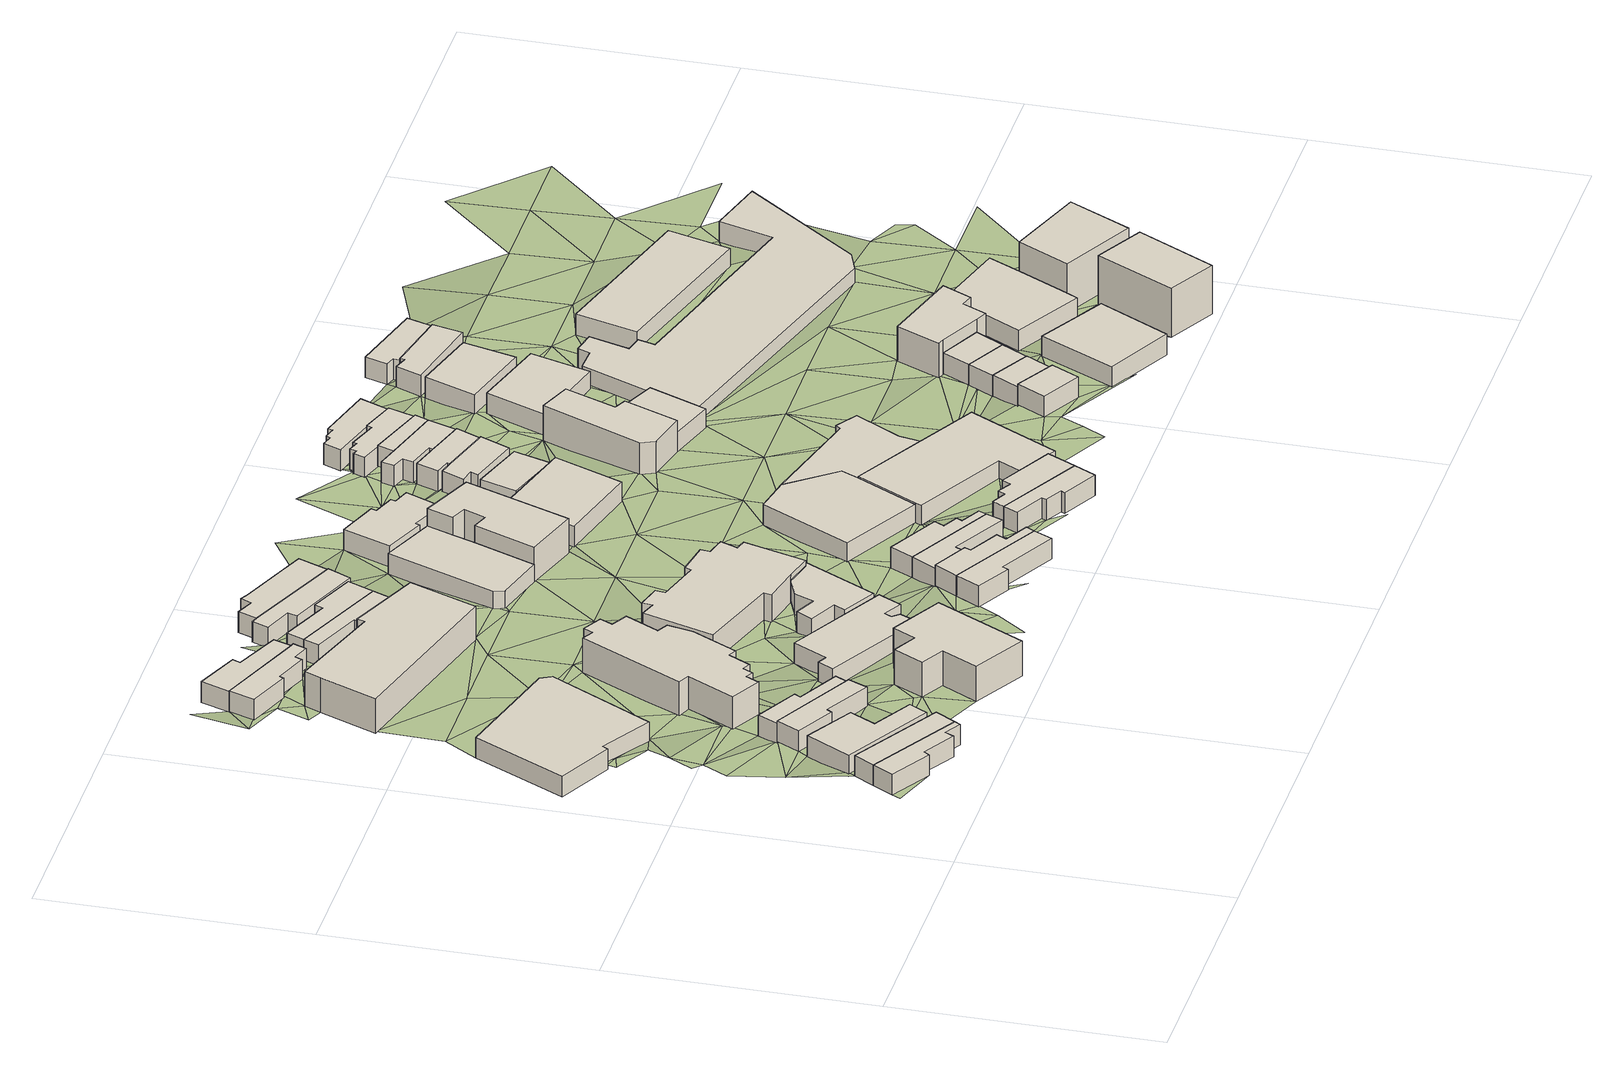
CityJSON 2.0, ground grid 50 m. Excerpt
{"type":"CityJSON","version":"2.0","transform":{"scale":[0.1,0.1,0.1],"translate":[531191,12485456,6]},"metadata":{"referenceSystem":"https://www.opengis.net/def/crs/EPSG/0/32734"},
"CityObjects":{
"building1":{"type":"Building","attributes":{"address":"Coleridge Road Salt River Cape Town","building":"house","building:levels":1,"building_height":4.1,"plus_code":"4FRW3FC7+348","ground_height":10.12,"roof_height":14.22},"geometry":[{"type":"Solid","lod":"1","boundaries":[[[[0,1,2,3]],[[1,4,5,2]],[[4,6,7,5]],[[6,8,9,7]],[[8,10,11,9]],[[10,12,13,11]],[[12,14,15,13]],[[14,0,3,15]],[[3,2,5,7,9,11,13,15]],[[14,12,10,8,6,4,1,0]]]]}]},
"building2":{"type":"Building","attributes":{"address":"Coleridge Road Salt River Cape Town","building":"house","building:levels":1,"building_height":4.1,"plus_code":"4FRW3FC7+35C","ground_height":10.12,"roof_height":14.22},"geometry":[{"type":"Solid","lod":"1","boundaries":[[[[0,14,15,3]],[[14,16,17,15]],[[16,18,19,17]],[[18,0,3,19]],[[3,15,17,19]],[[18,16,14,0]]]]}]},
"building3":{"type":"Building","attributes":{"address":"7 Coleridge Road Salt River Cape Town","building":"house","building:levels":1,"building_height":4.1,"plus_code":"4FRW3FC7+35R","ground_height":9.24,"roof_height":13.34},"geometry":[{"type":"Solid","lod":"1","boundaries":[[[[20,21,22,23]],[[21,24,25,22]],[[24,26,27,25]],[[26,28,29,27]],[[28,30,31,29]],[[30,20,23,31]],[[23,22,25,27,29,31]],[[30,28,26,24,21,20]]]]}]},
"building4":{"type":"Building","attributes":{"address":"450 Albert Road Salt River Cape Town","building":"retail","building:levels":1,"building_height":4.1,"plus_code":"4FRW3FC7+74P","ground_height":7.83,"roof_height":11.93},"geometry":[{"type":"Solid","lod":"1","boundaries":[[[[32,33,34,35]],[[33,36,37,34]],[[36,38,39,37]],[[38,40,41,39]],[[40,42,43,41]],[[42,44,45,43]],[[44,32,35,45]],[[35,34,37,39,41,43,45]],[[44,42,40,38,36,33,32]]]]}]},
"building5":{"type":"Building","attributes":{"address":"5 Coleridge Road Salt River Cape Town","building":"house","building:levels":1,"building_height":4.1,"plus_code":"4FRW3FC7+45P","ground_height":9.24,"roof_height":13.34},"geometry":[{"type":"Solid","lod":"1","boundaries":[[[[46,47,48,49]],[[47,50,51,48]],[[50,52,53,51]],[[52,54,55,53]],[[54,56,57,55]],[[56,46,49,57]],[[49,48,51,53,55,57]],[[56,54,52,50,47,46]]]]}]},
"building6":{"type":"Building","attributes":{"address":"3 Coleridge Road Salt River Cape Town","building":"house","building:levels":1,"building_height":4.1,"plus_code":"4FRW3FC7+46J","ground_height":8.79,"roof_height":12.89},"geometry":[{"type":"Solid","lod":"1","boundaries":[[[[58,59,60,61]],[[59,62,63,60]],[[62,64,65,63]],[[64,66,67,65]],[[66,68,69,67]],[[68,58,61,69]],[[61,60,63,65,67,69]],[[68,66,64,62,59,58]]]]}]},
"building7":{"type":"Building","attributes":{"building":"yes","building:levels":2,"amenity":"community_centre","building_height":6.9,"plus_code":"4FRW3FC7+66P","ground_height":8.01,"roof_height":14.91},"geometry":[{"type":"Solid","lod":"1","boundaries":[[[[70,71,72,73]],[[71,74,75,72]],[[74,76,77,75]],[[76,78,79,77]],[[78,80,81,79]],[[80,82,83,81]],[[82,84,85,83]],[[84,86,87,85]],[[86,88,89,87]],[[88,90,91,89]],[[90,92,93,91]],[[92,94,95,93]],[[94,96,97,95]],[[96,98,99,97]],[[98,100,101,99]],[[100,102,103,101]],[[102,104,105,103]],[[104,106,107,105]],[[106,70,73,107]],[[73,72,75,77,79,81,83,85,87,89,91,93,95,97,99,101,103,105,107]],[[106,104,102,100,98,96,94,92,90,88,86,84,82,80,78,76,74,71,70]]]]}]},
"building8":{"type":"Building","attributes":{"address":"8 Cecil Road Salt River Cape Town","building":"kindergarten","building:levels":2,"building_height":6.9,"plus_code":"4FRW3FC7+374","ground_height":9.98,"roof_height":16.88},"geometry":[{"type":"Solid","lod":"1","boundaries":[[[[108,109,110,111]],[[109,112,113,110]],[[112,114,115,113]],[[114,116,117,115]],[[116,118,119,117]],[[118,120,121,119]],[[120,122,123,121]],[[122,108,111,123]],[[111,110,113,115,117,119,121,123]],[[122,120,118,116,114,112,109,108]]]]}]},
"building9":{"type":"Building","attributes":{"address":"45 Westminster Road Salt River Cape Town","building":"house","building:levels":1,"building_height":4.1,"plus_code":"4FRW3FC7+F4Q","ground_height":6.74,"roof_height":10.84},"geometry":[{"type":"Solid","lod":"1","boundaries":[[[[124,125,126,127]],[[125,128,129,126]],[[128,130,131,129]],[[130,132,133,131]],[[132,134,135,133]],[[134,136,137,135]],[[136,138,139,137]],[[138,140,141,139]],[[140,124,127,141]],[[127,126,129,131,133,135,137,139,141]],[[140,138,136,134,132,130,128,125,124]]]]}]},
"building10":{"type":"Building","attributes":{"address":"43 Westminster Road Salt River Cape Town","building":"house","building:levels":1,"building_height":4.1,"plus_code":"4FRW3FC7+F5P","ground_height":6.65,"roof_height":10.75},"geometry":[{"type":"Solid","lod":"1","boundaries":[[[[142,143,144,145]],[[143,146,147,144]],[[146,148,149,147]],[[148,150,151,149]],[[150,152,153,151]],[[152,142,145,153]],[[145,144,147,149,151,153]],[[152,150,148,146,143,142]]]]}]},
"building11":{"type":"Building","attributes":{"address":"Albert Buildings 503 Portland Road Salt River Cape Town","building":"retail","building:levels":2,"building_height":6.9,"plus_code":"4FRW3FC7+C62","ground_height":7.15,"roof_height":14.05},"geometry":[{"type":"Solid","lod":"1","boundaries":[[[[154,155,156,157]],[[155,158,159,156]],[[158,160,161,159]],[[160,162,163,161]],[[162,164,165,163]],[[164,166,167,165]],[[166,154,157,167]],[[157,156,159,161,163,165,167]],[[166,164,162,160,158,155,154]]]]}]},
"building12":{"type":"Building","attributes":{"building":"house","building:levels":1,"building_height":4.1,"plus_code":"4FRW3FC7+48J","ground_height":8.91,"roof_height":13.01},"geometry":[{"type":"Solid","lod":"1","boundaries":[[[[168,169,170,171]],[[169,172,173,170]],[[172,174,175,173]],[[174,176,177,175]],[[176,178,179,177]],[[178,180,181,179]],[[180,182,183,181]],[[182,184,185,183]],[[184,186,187,185]],[[186,188,189,187]],[[188,190,191,189]],[[190,168,171,191]],[[171,170,173,175,177,179,181,183,185,187,189,191]],[[190,188,186,184,182,180,178,176,174,172,169,168]]]]}]},
"building13":{"type":"Building","attributes":{"address":"48 Portland Road Salt River Cape Town","building":"house","building:levels":1,"building_height":4.1,"plus_code":"4FRW3FC7+C6X","ground_height":7.24,"roof_height":11.34},"geometry":[{"type":"Solid","lod":"1","boundaries":[[[[192,193,194,195]],[[193,196,197,194]],[[196,198,199,197]],[[198,200,201,199]],[[200,202,203,201]],[[202,192,195,203]],[[195,194,197,199,201,203]],[[202,200,198,196,193,192]]]]}]},
"building14":{"type":"Building","attributes":{"building":"yes","building:levels":1,"building_height":4.1,"plus_code":"4FRW3FC7+592","ground_height":8.77,"roof_height":12.87},"geometry":[{"type":"Solid","lod":"1","boundaries":[[[[204,205,206,207]],[[205,208,209,206]],[[208,210,211,209]],[[210,212,213,211]],[[212,214,215,213]],[[214,216,217,215]],[[216,218,219,217]],[[218,220,221,219]],[[220,222,223,221]],[[222,224,225,223]],[[224,204,207,225]],[[207,206,209,211,213,215,217,219,221,223,225]],[[224,222,220,218,216,214,212,210,208,205,204]]]]}]},
"building15":{"type":"Building","attributes":{"address":"46 Portland Road Salt River Cape Town","building":"house","building:levels":1,"building_height":4.1,"plus_code":"4FRW3FC7+F73","ground_height":7.24,"roof_height":11.34},"geometry":[{"type":"Solid","lod":"1","boundaries":[[[[192,226,227,195]],[[226,228,229,227]],[[228,230,231,229]],[[230,232,233,231]],[[232,193,194,233]],[[193,192,195,194]],[[195,227,229,231,233,194]],[[193,232,230,228,226,192]]]]}]},
"building16":{"type":"Building","attributes":{"address":"St Luke's Parish Church 6 Cecil Road Salt River Cape Town","building":"church","building:levels":1.5,"amenity":"place_of_worship","building_height":5.5,"plus_code":"4FRW3FC7+68G","ground_height":8.43,"roof_height":13.93},"geometry":[{"type":"Solid","lod":"1","boundaries":[[[[234,235,236,237]],[[235,238,239,236]],[[238,240,241,239]],[[240,242,243,241]],[[242,244,245,243]],[[244,246,247,245]],[[246,248,249,247]],[[248,250,251,249]],[[250,252,253,251]],[[252,254,255,253]],[[254,256,257,255]],[[256,258,259,257]],[[258,260,261,259]],[[260,262,263,261]],[[262,264,265,263]],[[264,266,267,265]],[[266,268,269,267]],[[268,234,237,269]],[[237,236,239,241,243,245,247,249,251,253,255,257,259,261,263,265,267,269]],[[268,266,264,262,260,258,256,254,252,250,248,246,244,242,240,238,235,234]]]]}]},
"building17":{"type":"Building","attributes":{"address":"Portland Road Salt River Cape Town","building":"house","building:levels":1,"building_height":4.1,"plus_code":"4FRW3FC7+F7G","ground_height":6.65,"roof_height":10.75},"geometry":[{"type":"Solid","lod":"1","boundaries":[[[[270,271,272,273]],[[271,274,275,272]],[[274,276,277,275]],[[276,278,279,277]],[[278,280,281,279]],[[280,282,283,281]],[[282,270,273,283]],[[273,272,275,277,279,281,283]],[[282,280,278,276,274,271,270]]]]}]},
"building18":{"type":"Building","attributes":{"address":"13 Cecil Road Salt River Cape Town","building":"house","building:levels":1,"building_height":4.1,"plus_code":"4FRW3FC7+3C7","ground_height":9.68,"roof_height":13.78},"geometry":[{"type":"Solid","lod":"1","boundaries":[[[[284,285,286,287]],[[285,288,289,286]],[[288,290,291,289]],[[290,292,293,291]],[[292,294,295,293]],[[294,284,287,295]],[[287,286,289,291,293,295]],[[294,292,290,288,285,284]]]]}]},
"building19":{"type":"Building","attributes":{"address":"Portland Road Salt River Cape Town","building":"house","building:levels":1,"building_height":4.1,"plus_code":"4FRW3FC7+F7X","ground_height":6.42,"roof_height":10.52},"geometry":[{"type":"Solid","lod":"1","boundaries":[[[[296,297,298,299]],[[297,300,301,298]],[[300,302,303,301]],[[302,304,305,303]],[[304,306,307,305]],[[306,308,309,307]],[[308,310,311,309]],[[310,296,299,311]],[[299,298,301,303,305,307,309,311]],[[310,308,306,304,302,300,297,296]]]]}]},
"building20":{"type":"Building","attributes":{"address":"11 Cecil Road Salt River Cape Town","building":"house","building:levels":1,"building_height":4.1,"plus_code":"4FRW3FC7+3CG","ground_height":9.68,"roof_height":13.78},"geometry":[{"type":"Solid","lod":"1","boundaries":[[[[294,292,293,295]],[[292,312,313,293]],[[312,314,315,313]],[[314,316,317,315]],[[316,318,319,317]],[[318,320,321,319]],[[320,322,323,321]],[[322,294,295,323]],[[295,293,313,315,317,319,321,323]],[[322,320,318,316,314,312,292,294]]]]}]},
"building21":{"type":"Building","attributes":{"address":"9 Cecil Road Salt River Cape Town","building":"house","building:levels":1,"building_height":4.1,"plus_code":"4FRW3FC7+3CX","ground_height":8.97,"roof_height":13.07},"geometry":[{"type":"Solid","lod":"1","boundaries":[[[[324,325,326,327]],[[325,328,329,326]],[[328,330,331,329]],[[330,332,333,331]],[[332,334,335,333]],[[334,324,327,335]],[[327,326,329,331,333,335]],[[334,332,330,328,325,324]]]]}]},
"building22":{"type":"Building","attributes":{"address":"Albert Road Salt River Cape Town","building":"retail","building:levels":1,"building_height":4.1,"plus_code":"4FRW3FC7+99R","ground_height":6.8,"roof_height":10.9},"geometry":[{"type":"Solid","lod":"1","boundaries":[[[[336,337,338,339]],[[337,340,341,338]],[[340,342,343,341]],[[342,344,345,343]],[[344,346,347,345]],[[346,348,349,347]],[[348,336,339,349]],[[339,338,341,343,345,347,349]],[[348,346,344,342,340,337,336]]]]}]},
"building23":{"type":"Building","attributes":{"address":"7 Cecil Road Salt River Cape Town","building":"house","building:levels":1,"building_height":4.1,"plus_code":"4FRW3FC7+4F2","ground_height":8.97,"roof_height":13.07},"geometry":[{"type":"Solid","lod":"1","boundaries":[[[[334,332,333,335]],[[332,350,351,333]],[[350,352,353,351]],[[352,354,355,353]],[[354,356,357,355]],[[356,358,359,357]],[[358,360,361,359]],[[360,334,335,361]],[[335,333,351,353,355,357,359,361]],[[360,358,356,354,352,350,332,334]]]]}]},
"building24":{"type":"Building","attributes":{"address":"Albert Road Salt River Cape Town","building":"retail","building:levels":2,"building_height":6.9,"plus_code":"4FRW3FC7+999","ground_height":7.4,"roof_height":14.3},"geometry":[{"type":"Solid","lod":"1","boundaries":[[[[362,363,364,365]],[[363,366,367,364]],[[366,368,369,367]],[[368,370,371,369]],[[370,372,373,371]],[[372,374,375,373]],[[374,376,377,375]],[[376,362,365,377]],[[365,364,367,369,371,373,375,377]],[[376,374,372,370,368,366,363,362]]]]}]},
"building25":{"type":"Building","attributes":{"address":"Albert Road Salt River Cape Town","building":"retail","building:levels":1,"building_height":4.1,"plus_code":"4FRW3FC7+5FH","ground_height":8.24,"roof_height":12.34},"geometry":[{"type":"Solid","lod":"1","boundaries":[[[[378,379,380,381]],[[379,382,383,380]],[[382,384,385,383]],[[384,386,387,385]],[[386,388,389,387]],[[388,378,381,389]],[[381,380,383,385,387,389]],[[388,386,384,382,379,378]]]]}]},
"building26":{"type":"Building","attributes":{"address":"18 Fenton Road Salt River Cape Town","building":"house","building:levels":1,"building_height":4.1,"plus_code":"4FRW3FC7+3G4","ground_height":9.61,"roof_height":13.71},"geometry":[{"type":"Solid","lod":"1","boundaries":[[[[390,391,392,393]],[[391,394,395,392]],[[394,396,397,395]],[[396,398,399,397]],[[398,400,401,399]],[[400,402,403,401]],[[402,404,405,403]],[[404,390,393,405]],[[393,392,395,397,399,401,403,405]],[[404,402,400,398,396,394,391,390]]]]}]},
"building27":{"type":"Building","attributes":{"address":"43 Portland Road Salt River Cape Town","building":"house","building:levels":1,"building_height":4.1,"plus_code":"4FRW3FC7+CCR","ground_height":6.8,"roof_height":10.9},"geometry":[{"type":"Solid","lod":"1","boundaries":[[[[406,407,408,409]],[[407,410,411,408]],[[410,412,413,411]],[[412,414,415,413]],[[414,416,417,415]],[[416,418,419,417]],[[418,420,421,419]],[[420,422,423,421]],[[422,424,425,423]],[[424,406,409,425]],[[409,408,411,413,415,417,419,421,423,425]],[[424,422,420,418,416,414,412,410,407,406]]]]}]},
"building28":{"type":"Building","attributes":{"address":"16 Fenton Road Salt River Cape Town","building":"house","building:levels":1,"building_height":4.1,"plus_code":"4FRW3FC7+3G9","ground_height":9.61,"roof_height":13.71},"geometry":[{"type":"Solid","lod":"1","boundaries":[[[[391,426,427,392]],[[426,428,429,427]],[[428,430,431,429]],[[430,432,433,431]],[[432,434,435,433]],[[434,436,437,435]],[[436,394,395,437]],[[394,391,392,395]],[[392,427,429,431,433,435,437,395]],[[394,436,434,432,430,428,426,391]]]]}]},
"building29":{"type":"Building","attributes":{"address":"517 Albert Road Salt River Cape Town","building":"retail","building:levels":1,"building_height":4.1,"plus_code":"4FRW3FC7+8FV","ground_height":7.57,"roof_height":11.67},"geometry":[{"type":"Solid","lod":"1","boundaries":[[[[438,439,440,441]],[[439,442,443,440]],[[442,444,445,443]],[[444,438,441,445]],[[441,440,443,445]],[[444,442,439,438]]]]}]},
"building30":{"type":"Building","attributes":{"address":"Albert Road Salt River Cape Town","building":"retail","building:levels":1,"building_height":4.1,"plus_code":"4FRW3FC7+4H4","ground_height":8.59,"roof_height":12.69},"geometry":[{"type":"Solid","lod":"1","boundaries":[[[[446,447,448,449]],[[447,450,451,448]],[[450,452,453,451]],[[452,454,455,453]],[[454,456,457,455]],[[456,458,459,457]],[[458,460,461,459]],[[460,446,449,461]],[[449,448,451,453,455,457,459,461]],[[460,458,456,454,452,450,447,446]]]]}]},
"building31":{"type":"Building","attributes":{"address":"London Road Salt River Cape Town","building":"house","building:levels":1,"building_height":4.1,"plus_code":"4FRW3FC7+9FQ","ground_height":7.21,"roof_height":11.31},"geometry":[{"type":"Solid","lod":"1","boundaries":[[[[462,463,464,465]],[[463,466,467,464]],[[466,468,469,467]],[[468,462,465,469]],[[465,464,467,469]],[[468,466,463,462]]]]}]},
"building32":{"type":"Building","attributes":{"address":"Albert Road Salt River Cape Town","building":"retail","building:levels":1,"building_height":4.1,"plus_code":"4FRW3FC7+5HF","ground_height":8.24,"roof_height":12.34},"geometry":[{"type":"Solid","lod":"1","boundaries":[[[[378,388,389,381]],[[388,386,387,389]],[[386,470,471,387]],[[470,472,473,471]],[[472,474,475,473]],[[474,476,477,475]],[[476,478,479,477]],[[478,378,381,479]],[[381,389,387,471,473,475,477,479]],[[478,476,474,472,470,386,388,378]]]]}]},
"building33":{"type":"Building","attributes":{"address":"London Road Salt River Cape Town","building":"house","building:levels":1,"building_height":4.1,"plus_code":"4FRW3FC7+CG2","ground_height":7.21,"roof_height":11.31},"geometry":[{"type":"Solid","lod":"1","boundaries":[[[[480,481,482,483]],[[481,484,485,482]],[[484,486,487,485]],[[486,488,489,487]],[[488,490,491,489]],[[490,492,493,491]],[[492,480,483,493]],[[483,482,485,487,489,491,493]],[[492,490,488,486,484,481,480]]]]}]},
"building34":{"type":"Building","attributes":{"address":"London Road Salt River Cape Town","building":"house","building:levels":1,"building_height":4.1,"plus_code":"4FRW3FC7+CGF","ground_height":6.82,"roof_height":10.92},"geometry":[{"type":"Solid","lod":"1","boundaries":[[[[494,495,496,497]],[[495,498,499,496]],[[498,500,501,499]],[[500,502,503,501]],[[502,504,505,503]],[[504,506,507,505]],[[506,494,497,507]],[[497,496,499,501,503,505,507]],[[506,504,502,500,498,495,494]]]]}]},
"building35":{"type":"Building","attributes":{"address":"London Road Salt River Cape Town","building":"house","building:levels":1,"building_height":4.1,"plus_code":"4FRW3FC7+CGV","ground_height":6.69,"roof_height":10.79},"geometry":[{"type":"Solid","lod":"1","boundaries":[[[[508,509,510,511]],[[509,512,513,510]],[[512,514,515,513]],[[514,516,517,515]],[[516,518,519,517]],[[518,520,521,519]],[[520,522,523,521]],[[522,524,525,523]],[[524,508,511,525]],[[511,510,513,515,517,519,521,523,525]],[[524,522,520,518,516,514,512,509,508]]]]}]},
"building36":{"type":"Building","attributes":{"address":"O Blowitz Bros. Buildings 45 London Road Salt River Cape Town","building":"retail","building:levels":2,"building_height":6.9,"plus_code":"4FRW3FC7+9H3","ground_height":7.04,"roof_height":13.94},"geometry":[{"type":"Solid","lod":"1","boundaries":[[[[526,527,528,529]],[[527,530,531,528]],[[530,532,533,531]],[[532,534,535,533]],[[534,536,537,535]],[[536,538,539,537]],[[538,526,529,539]],[[529,528,531,533,535,537,539]],[[538,536,534,532,530,527,526]]]]}]},
"building37":{"type":"Building","attributes":{"address":"London Road Salt River Cape Town","building":"house","building:levels":1,"building_height":4.1,"plus_code":"4FRW3FC7+FG4","ground_height":6.69,"roof_height":10.79},"geometry":[{"type":"Solid","lod":"1","boundaries":[[[[509,540,541,510]],[[540,542,543,541]],[[542,512,513,543]],[[512,509,510,513]],[[510,541,543,513]],[[512,542,540,509]]]]}]},
"building38":{"type":"Building","attributes":{"address":"London Road Salt River Cape Town","building":"house","building:levels":1,"building_height":4.1,"plus_code":"4FRW3FC7+FGG","ground_height":6.32,"roof_height":10.42},"geometry":[{"type":"Solid","lod":"1","boundaries":[[[[544,545,546,547]],[[545,548,549,546]],[[548,550,551,549]],[[550,552,553,551]],[[552,554,555,553]],[[554,556,557,555]],[[556,558,559,557]],[[558,560,561,559]],[[560,562,563,561]],[[562,564,565,563]],[[564,544,547,565]],[[547,546,549,551,553,555,557,559,561,563,565]],[[564,562,560,558,556,554,552,550,548,545,544]]]]}]},
"building39":{"type":"Building","attributes":{"address":"London Road Salt River Cape Town","building":"house","building:levels":1,"building_height":4.1,"plus_code":"4FRW3FC7+FGQ","ground_height":6.04,"roof_height":10.14},"geometry":[{"type":"Solid","lod":"1","boundaries":[[[[566,567,568,569]],[[567,570,571,568]],[[570,572,573,571]],[[572,574,575,573]],[[574,576,577,575]],[[576,578,579,577]],[[578,580,581,579]],[[580,582,583,581]],[[582,566,569,583]],[[569,568,571,573,575,577,579,581,583]],[[582,580,578,576,574,572,570,567,566]]]]}]},
"building40":{"type":"Building","attributes":{"address":"523 Albert Road Salt River Cape Town","building":"retail","building:levels":1,"building_height":4.1,"plus_code":"4FRW3FC7+8H5","ground_height":7.5,"roof_height":11.6},"geometry":[{"type":"Solid","lod":"1","boundaries":[[[[584,585,586,587]],[[585,588,589,586]],[[588,590,591,589]],[[590,592,593,591]],[[592,594,595,593]],[[594,584,587,595]],[[587,586,589,591,593,595]],[[594,592,590,588,585,584]]]]}]},
"building41":{"type":"Building","attributes":{"address":"7 Fenton Road Salt River Cape Town","building":"house","building:levels":1,"building_height":4.1,"plus_code":"4FRW3FC7+3MP","ground_height":9.41,"roof_height":13.51},"geometry":[{"type":"Solid","lod":"1","boundaries":[[[[596,597,598,599]],[[597,600,601,598]],[[600,602,603,601]],[[602,596,599,603]],[[599,598,601,603]],[[602,600,597,596]]]]}]},
"building42":{"type":"Building","attributes":{"address":"5 Fenton Road Salt River Cape Town","building":"house","building:levels":1,"building_height":4.1,"plus_code":"4FRW3FC7+3PR","ground_height":8.77,"roof_height":12.87},"geometry":[{"type":"Solid","lod":"1","boundaries":[[[[604,605,606,607]],[[605,608,609,606]],[[608,610,611,609]],[[610,604,607,611]],[[607,606,609,611]],[[610,608,605,604]]]]}]},
"building43":{"type":"Building","attributes":{"address":"37 London Road Salt River Cape Town","building":"house","building:levels":1,"building_height":4.1,"plus_code":"4FRW3FC7+9JV","ground_height":6.82,"roof_height":10.92},"geometry":[{"type":"Solid","lod":"1","boundaries":[[[[612,613,614,615]],[[613,616,617,614]],[[616,618,619,617]],[[618,612,615,619]],[[615,614,617,619]],[[618,616,613,612]]]]}]},
"building44":{"type":"Building","attributes":{"address":"3 Fenton Road Salt River Cape Town","building":"house","building:levels":1,"building_height":4.1,"plus_code":"4FRW3FC7+4P7","ground_height":8.67,"roof_height":12.77},"geometry":[{"type":"Solid","lod":"1","boundaries":[[[[620,621,622,623]],[[621,624,625,622]],[[624,626,627,625]],[[626,620,623,627]],[[623,622,625,627]],[[626,624,621,620]]]]}]},
"building45":{"type":"Building","attributes":{"address":"1 Fenton Road Salt River Cape Town","building":"house","building:levels":1,"building_height":4.1,"plus_code":"4FRW3FC7+4PP","ground_height":8.67,"roof_height":12.77},"geometry":[{"type":"Solid","lod":"1","boundaries":[[[[628,620,623,629]],[[620,626,627,623]],[[626,630,631,627]],[[630,628,629,631]],[[629,623,627,631]],[[630,626,620,628]]]]}]},
"building46":{"type":"Building","attributes":{"address":"31 London Road Salt River Cape Town","building":"house","building:levels":1,"building_height":4.1,"plus_code":"4FRW3FC7+CJP","ground_height":6.42,"roof_height":10.52},"geometry":[{"type":"Solid","lod":"1","boundaries":[[[[632,633,634,635]],[[633,636,637,634]],[[636,638,639,637]],[[638,632,635,639]],[[635,634,637,639]],[[638,636,633,632]]]]}]},
"building47":{"type":"Building","attributes":{"building":"commercial","building:levels":1,"building_height":4.1,"plus_code":"4FRW3FC7+3Q3","ground_height":8.91,"roof_height":13.01},"geometry":[{"type":"Solid","lod":"1","boundaries":[[[[640,641,642,643]],[[641,644,645,642]],[[644,646,647,645]],[[646,640,643,647]],[[643,642,645,647]],[[646,644,641,640]]]]}]},
"building48":{"type":"Building","attributes":{"address":"472A Albert Road Salt River Cape Town","building":"retail","building:levels":2,"building_height":6.9,"plus_code":"4FRW3FC7+5Q6","ground_height":8.38,"roof_height":15.28},"geometry":[{"type":"Solid","lod":"1","boundaries":[[[[648,649,650,651]],[[649,652,653,650]],[[652,654,655,653]],[[654,656,657,655]],[[656,658,659,657]],[[658,660,661,659]],[[660,662,663,661]],[[662,648,651,663]],[[651,650,653,655,657,659,661,663]],[[662,660,658,656,654,652,649,648]]]]}]},
"building49":{"type":"Building","attributes":{"address":"London Road Salt River Cape Town","building":"house","building:levels":1,"building_height":4.1,"plus_code":"4FRW3FC7+FM6","ground_height":6.42,"roof_height":10.52},"geometry":[{"type":"Solid","lod":"1","boundaries":[[[[664,665,666,667]],[[665,668,669,666]],[[668,670,671,669]],[[670,672,673,671]],[[672,674,675,673]],[[674,664,667,675]],[[667,666,669,671,673,675]],[[674,672,670,668,665,664]]]]}]},
"building50":{"type":"Building","attributes":{"address":"London Road Salt River Cape Town","building":"house","building:levels":1,"building_height":4.1,"plus_code":"4FRW3FC7+FMM","ground_height":6.03,"roof_height":10.13},"geometry":[{"type":"Solid","lod":"1","boundaries":[[[[676,677,678,679]],[[677,680,681,678]],[[680,682,683,681]],[[682,684,685,683]],[[684,686,687,685]],[[686,676,679,687]],[[679,678,681,683,685,687]],[[686,684,682,680,677,676]]]]}]},
"building51":{"type":"Building","attributes":{"address":"474 Albert Road Salt River Cape Town","building":"retail","building:levels":1,"building_height":4.1,"plus_code":"4FRW3FC7+4RC","ground_height":8.5,"roof_height":12.6},"geometry":[{"type":"Solid","lod":"1","boundaries":[[[[688,689,690,691]],[[689,692,693,690]],[[692,694,695,693]],[[694,696,697,695]],[[696,698,699,697]],[[698,688,691,699]],[[691,690,693,695,697,699]],[[698,696,694,692,689,688]]]]}]},
"building52":{"type":"Building","attributes":{"address":"6 Goldsmith Road Salt River Cape Town","building":"commercial","building:levels":3,"building_height":9.7,"plus_code":"4FRW3FC7+2RX","ground_height":8.91,"roof_height":18.61},"geometry":[{"type":"Solid","lod":"1","boundaries":[[[[700,701,702,703]],[[701,704,705,702]],[[704,706,707,705]],[[706,700,703,707]],[[703,702,705,707]],[[706,704,701,700]]]]}]},
"building53":{"type":"Building","attributes":{"address":"545 Albert Road Salt River Cape Town","building":"retail","building:levels":1,"building_height":4.1,"plus_code":"4FRW3FC7+8P3","ground_height":6.54,"roof_height":10.64},"geometry":[{"type":"Solid","lod":"1","boundaries":[[[[708,709,710,711]],[[709,712,713,710]],[[712,714,715,713]],[[714,716,717,715]],[[716,718,719,717]],[[718,720,721,719]],[[720,722,723,721]],[[722,724,725,723]],[[724,726,727,725]],[[726,728,729,727]],[[728,730,731,729]],[[730,732,733,731]],[[732,734,735,733]],[[734,708,711,735]],[[711,710,713,715,717,719,721,723,725,727,729,731,733,735]],[[734,732,730,728,726,724,722,720,718,716,714,712,709,708]]]]}]},
"building54":{"type":"Building","attributes":{"address":"484 Goldsmith Road Salt River Cape Town","building":"apartments","building:levels":3,"building_height":9.7,"plus_code":"4FRW3FC7+4V3","ground_height":8.63,"roof_height":18.33},"geometry":[{"type":"Solid","lod":"1","boundaries":[[[[736,737,738,739]],[[737,740,741,738]],[[740,742,743,741]],[[742,736,739,743]],[[739,738,741,743]],[[742,740,737,736]]]]}]},
"building55":{"type":"Building","attributes":{"address":"Salt River","building":"industrial","building:levels":1,"building_height":4.1,"plus_code":"4FRW3FC7+8QW","ground_height":6.54,"roof_height":10.64},"geometry":[{"type":"Solid","lod":"1","boundaries":[[[[744,745,746,747]],[[745,748,749,746]],[[748,750,751,749]],[[750,744,747,751]],[[747,746,749,751]],[[750,748,745,744]]]]}]},
"terrain1":{"type":"TINRelief","geometry":[{"type":"CompositeSurface","lod":"1","boundaries":[[[1,752,4]],[[753,754,18]],[[20,754,753]],[[18,755,753]],[[754,46,756]],[[20,47,754]],[[757,758,759]],[[46,757,756]],[[760,761,762]],[[754,47,46]],[[763,762,761]],[[764,761,760]],[[765,753,755]],[[47,20,50]],[[761,766,763]],[[758,757,767]],[[757,46,68]],[[764,758,766]],[[761,764,766]],[[50,20,30]],[[68,768,757]],[[765,755,769]],[[30,770,771]],[[767,766,758]],[[757,768,767]],[[771,765,769]],[[50,30,52]],[[30,772,52]],[[30,771,772]],[[116,771,769]],[[773,768,68]],[[766,767,774]],[[775,776,32]],[[68,777,773]],[[766,774,778]],[[120,116,769]],[[779,767,768]],[[772,771,780]],[[116,780,771]],[[774,767,779]],[[781,766,778]],[[782,783,777]],[[776,784,785]],[[773,777,786]],[[786,787,773]],[[120,118,116]],[[114,772,780]],[[777,788,786]],[[114,789,772]],[[777,783,790]],[[114,780,116]],[[775,784,776]],[[791,786,788]],[[792,783,789]],[[793,794,795]],[[777,796,788]],[[794,793,125]],[[790,796,777]],[[114,792,789]],[[797,794,125]],[[774,70,778]],[[790,783,792]],[[166,798,154]],[[795,798,166]],[[796,790,792]],[[795,799,793]],[[70,781,778]],[[800,788,801]],[[796,801,788]],[[114,109,792]],[[795,166,799]],[[802,800,801]],[[109,114,112]],[[775,781,803]],[[801,796,184]],[[184,796,804]],[[805,785,784]],[[166,806,799]],[[802,801,807]],[[775,808,784]],[[792,109,809]],[[799,806,810]],[[70,803,781]],[[801,184,807]],[[802,807,811]],[[806,166,196]],[[775,803,808]],[[104,70,106]],[[803,70,104]],[[812,811,807]],[[813,196,166]],[[109,108,809]],[[184,814,807]],[[806,815,816]],[[104,102,803]],[[808,805,784]],[[817,818,812]],[[815,806,196]],[[150,148,819]],[[262,812,807]],[[184,820,814]],[[102,100,817]],[[821,809,822]],[[822,809,108]],[[823,820,184]],[[815,196,193]],[[817,812,262]],[[815,193,824]],[[819,148,825]],[[826,824,825]],[[813,827,196]],[[232,824,193]],[[108,828,822]],[[814,829,807]],[[830,831,108]],[[832,833,834]],[[232,825,824]],[[184,835,823]],[[836,803,102]],[[808,803,836]],[[820,837,814]],[[834,822,828]],[[825,232,819]],[[827,198,196]],[[262,258,817]],[[832,834,828]],[[836,102,817]],[[838,820,823]],[[839,828,108]],[[108,831,839]],[[232,840,819]],[[837,841,814]],[[258,262,260]],[[827,842,198]],[[819,840,843]],[[836,817,258]],[[814,841,829]],[[840,232,844]],[[210,837,212]],[[808,845,805]],[[210,841,837]],[[835,846,823]],[[839,831,847]],[[848,842,827]],[[844,232,230]],[[845,808,836]],[[258,256,836]],[[844,849,840]],[[839,850,828]],[[851,846,835]],[[852,839,847]],[[850,835,828]],[[841,210,208]],[[230,228,844]],[[853,842,848]],[[848,805,854]],[[805,845,854]],[[851,835,850]],[[254,250,256]],[[839,852,850]],[[851,224,846]],[[254,252,250]],[[855,844,228]],[[853,848,192]],[[256,856,836]],[[857,858,859]],[[845,860,854]],[[851,850,334]],[[854,861,848]],[[845,836,862]],[[192,848,861]],[[250,856,256]],[[855,228,226]],[[845,862,860]],[[851,334,360]],[[855,192,861]],[[226,192,855]],[[863,224,851]],[[862,836,856]],[[360,863,851]],[[344,861,854]],[[204,224,240]],[[248,856,250]],[[864,865,866]],[[344,855,861]],[[246,244,248]],[[864,866,867]],[[240,244,242]],[[240,224,868]],[[869,855,344]],[[870,863,360]],[[868,224,863]],[[866,871,312]],[[867,866,872]],[[873,870,360]],[[862,856,874]],[[875,248,244]],[[292,876,312]],[[875,244,240]],[[856,248,877]],[[312,872,866]],[[878,312,876]],[[240,868,875]],[[872,312,878]],[[863,870,879]],[[869,422,297]],[[869,344,422]],[[856,880,874]],[[881,873,356]],[[877,248,875]],[[870,873,882]],[[878,883,872]],[[379,868,863]],[[856,877,880]],[[424,422,344]],[[362,424,344]],[[884,885,881]],[[872,883,886]],[[878,887,883]],[[872,888,889]],[[363,370,368]],[[882,879,870]],[[882,873,881]],[[888,872,886]],[[868,379,875]],[[881,885,882]],[[885,889,890]],[[889,888,890]],[[887,878,891]],[[363,368,366]],[[297,422,892]],[[888,886,890]],[[893,424,362]],[[894,883,887]],[[885,890,895]],[[874,880,442]],[[882,885,895]],[[893,362,896]],[[890,897,895]],[[898,877,875]],[[899,896,362]],[[428,882,895]],[[379,898,875]],[[892,422,900]],[[877,901,880]],[[902,874,442]],[[428,895,430]],[[899,362,902]],[[428,903,882]],[[898,379,378]],[[418,904,900]],[[442,905,902]],[[902,905,899]],[[906,877,898]],[[905,442,907]],[[877,906,901]],[[900,904,908]],[[909,910,904]],[[899,905,911]],[[903,428,912]],[[912,428,426]],[[911,910,899]],[[907,913,905]],[[908,904,910]],[[908,914,900]],[[907,442,915]],[[905,913,911]],[[391,916,426]],[[912,426,916]],[[378,917,898]],[[910,911,918]],[[913,919,911]],[[908,910,920]],[[906,898,921]],[[922,910,918]],[[901,906,923]],[[488,911,919]],[[922,500,910]],[[924,907,915]],[[915,901,925]],[[925,901,923]],[[910,500,920]],[[919,913,468]],[[908,926,914]],[[927,908,920]],[[922,918,481]],[[917,921,898]],[[921,923,906]],[[928,922,481]],[[926,908,927]],[[917,378,929]],[[930,920,500]],[[915,468,924]],[[919,468,492]],[[920,930,931]],[[926,932,914]],[[500,498,930]],[[933,916,934]],[[935,926,927]],[[498,936,930]],[[915,925,534]],[[933,937,916]],[[923,534,925]],[[917,938,921]],[[939,940,941]],[[926,935,942]],[[534,468,915]],[[932,943,556]],[[929,944,917]],[[556,945,932]],[[468,534,492]],[[939,937,940]],[[946,933,934]],[[945,556,552]],[[554,552,556]],[[480,492,534]],[[917,947,938]],[[948,941,940]],[[948,949,941]],[[946,950,933]],[[933,597,937]],[[945,552,951]],[[952,917,944]],[[597,933,950]],[[952,944,949]],[[552,953,951]],[[480,954,955]],[[947,917,952]],[[534,954,480]],[[596,937,597]],[[956,594,592]],[[949,948,952]],[[940,937,957]],[[954,534,958]],[[950,600,597]],[[592,959,956]],[[958,534,959]],[[604,937,596]],[[947,952,960]],[[509,955,961]],[[955,954,961]],[[948,940,962]],[[509,963,540]],[[964,954,958]],[[604,957,937]],[[950,965,600]],[[540,963,966]],[[961,963,509]],[[940,957,967]],[[952,948,968]],[[959,592,969]],[[961,954,964]],[[965,950,970]],[[958,959,971]],[[967,962,940]],[[592,972,969]],[[600,965,602]],[[973,960,952]],[[974,567,966]],[[948,962,968]],[[963,672,966]],[[604,967,957]],[[633,963,961]],[[959,969,971]],[[672,974,966]],[[973,952,968]],[[963,633,672]],[[972,975,969]],[[965,976,602]],[[961,964,977]],[[967,978,962]],[[610,602,976]],[[975,971,969]],[[672,670,974]],[[962,979,968]],[[974,670,684]],[[610,976,626]],[[964,616,977]],[[973,968,979]],[[960,973,980]],[[971,975,616]],[[672,633,632]],[[981,626,976]],[[670,665,684]],[[668,665,670]],[[616,975,728]],[[975,982,728]],[[630,626,983]],[[981,983,626]],[[665,686,684]],[[984,630,983]],[[980,973,979]],[[632,985,672]],[[977,616,986]],[[987,988,989]],[[976,990,981]],[[986,616,728]],[[981,991,983]],[[988,992,989]],[[989,726,987]],[[984,983,991]],[[632,977,985]],[[993,989,992]],[[984,991,994]],[[980,979,995]],[[726,986,728]],[[980,996,960]],[[658,995,979]],[[993,726,989]],[[977,986,985]],[[990,976,646]],[[991,981,694]],[[997,646,704]],[[748,726,993]],[[726,748,986]],[[704,701,997]],[[986,998,985]],[[646,997,990]],[[658,991,694]],[[999,985,998]],[[980,995,1000]],[[990,997,701]],[[995,658,1000]],[[990,701,1001]],[[1002,999,998]],[[680,999,1002]],[[1003,993,992]],[[694,1000,658]],[[748,1004,986]],[[998,986,1004]],[[1001,701,1005]],[[980,1000,996]],[[1006,1002,998]],[[1007,1000,694]],[[1005,701,700]],[[998,1004,1006]],[[1008,1003,992]],[[1009,1005,700]],[[700,1010,1009]],[[1007,736,1011]],[[1012,1002,1006]],[[748,1013,1004]],[[1014,996,1000]],[[1000,1007,1015]],[[1009,742,1005]],[[736,742,1011]],[[1014,1000,1015]],[[1009,1010,1016]],[[1004,1017,1006]],[[1011,1015,1007]],[[742,1009,1018]],[[1017,1004,1013]],[[1012,1006,1019]],[[1020,1014,1015]],[[1017,1019,1006]],[[1003,1008,1021]],[[1015,1011,1022]],[[1003,1021,1013]],[[1020,1015,1023]],[[1020,1024,1014]],[[1020,1023,1025]],[[1017,1013,1026]],[[1013,1021,1027]],[[1019,1017,1028]],[[1027,1026,1013]],[[1021,1024,1027]],[[1017,1026,1028]],[[1019,1028,1029]],[[1026,1027,1030]],[[1028,1026,1031]],[[1028,1031,1029]]]}]}
},
"vertices":[
[139,177,49],[116,138,49],[116,138,90],[139,177,90],[195,93,49],[195,93,90],[203,103,49],[203,103,90],[266,67,49],[266,67,90],[275,84,49],[275,84,90],[307,66,49],[307,66,90],[314,77,49],[314,77,90],
[337,116,49],[337,116,90],[162,216,49],[162,216,90],
[220,314,41],[172,229,41],[172,229,82],[220,314,82],[345,134,41],[345,134,82],[365,169,41],[365,169,82],[287,212,41],[287,212,82],[314,261,41],[314,261,82],
[100,868,27],[9,693,27],[9,693,68],[100,868,68],[117,640,27],[117,640,68],[124,650,27],[124,650,68],[222,593,27],[222,593,68],[331,790,27],[331,790,68],[320,811,27],[320,811,68],
[256,376,41],[232,332,41],[232,332,82],[256,376,82],[307,292,41],[307,292,82],[313,302,41],[313,302,82],[403,254,41],[403,254,82],[420,291,41],[420,291,82],
[256,376,36],[420,291,36],[420,291,77],[256,376,77],[434,317,36],[434,317,77],[352,359,36],[352,359,77],[359,371,36],[359,371,77],[275,414,36],[275,414,77],
[421,760,28],[318,564,28],[318,564,97],[421,760,97],[339,553,28],[339,553,97],[291,463,28],[291,463,97],[350,432,28],[350,432,97],[363,457,28],[363,457,97],[378,449,28],[378,449,97],[388,469,28],[388,469,97],[403,461,28],[403,461,97],[426,503,28],[426,503,97],[442,495,28],[442,495,97],[488,582,28],[488,582,97],[498,630,28],[498,630,97],[476,641,28],[476,641,97],[510,705,28],[510,705,97],[478,722,28],[478,722,97],[490,746,28],[490,746,97],[453,766,28],[453,766,97],[443,748,28],[443,748,97],
[651,190,48],[549,244,48],[549,244,117],[651,190,117],[526,201,48],[526,201,117],[479,225,48],[479,225,117],[449,168,48],[449,168,117],[495,144,48],[495,144,117],[458,75,48],[458,75,117],[560,20,48],[560,20,117],
[343,1253,16],[168,1320,16],[168,1320,57],[343,1253,57],[150,1271,16],[150,1271,57],[232,1240,16],[232,1240,57],[236,1248,16],[236,1248,57],[300,1224,16],[300,1224,57],[306,1238,16],[306,1238,57],[338,1226,16],[338,1226,57],[348,1252,16],[348,1252,57],
[168,1320,15],[343,1253,15],[343,1253,56],[168,1320,56],[355,1288,15],[355,1288,56],[267,1325,15],[267,1325,56],[273,1340,15],[273,1340,56],[188,1374,15],[188,1374,56],
[196,1165,20],[150,1057,20],[150,1057,89],[196,1165,89],[493,966,20],[493,966,89],[544,1094,20],[544,1094,89],[402,1153,20],[402,1153,89],[398,1138,20],[398,1138,89],[210,1197,20],[210,1197,89],
[630,234,37],[635,243,37],[635,243,78],[630,234,78],[652,241,37],[652,241,78],[661,260,37],[661,260,78],[650,273,37],[650,273,78],[657,286,37],[657,286,78],[693,267,37],[693,267,78],[716,311,37],[716,311,78],[524,413,37],[524,413,78],[489,348,37],[489,348,78],[471,357,37],[471,357,78],[454,327,37],[454,327,78],
[545,1160,21],[358,1236,21],[358,1236,62],[545,1160,62],[346,1206,21],[346,1206,62],[443,1168,21],[443,1168,62],[437,1154,21],[437,1154,62],[527,1118,21],[527,1118,62],
[783,463,36],[781,456,36],[781,456,77],[783,463,77],[727,469,36],[727,469,77],[685,452,36],[685,452,77],[669,415,36],[669,415,77],[628,434,36],[628,434,77],[610,403,36],[610,403,77],[665,377,36],[665,377,77],[654,356,36],[654,356,77],[719,321,36],[719,321,77],[793,460,36],[793,460,77],
[566,1209,21],[566,1209,62],[475,1246,21],[475,1246,62],[468,1230,21],[468,1230,62],[372,1269,21],[372,1269,62],
[727,469,33],[781,456,33],[781,456,88],[727,469,88],[783,463,33],[783,463,88],[815,574,33],[815,574,88],[794,580,33],[794,580,88],[807,613,33],[807,613,88],[771,622,33],[771,622,88],[773,640,33],[773,640,88],[707,651,33],[707,651,88],[703,639,33],[703,639,88],[619,663,33],[619,663,88],[621,682,33],[621,682,88],[574,694,33],[574,694,88],[572,674,33],[572,674,88],[542,684,33],[542,684,88],[500,549,33],[500,549,88],[658,500,33],[658,500,88],[654,485,33],[654,485,88],
[609,1255,15],[420,1333,15],[420,1333,56],[609,1255,56],[405,1338,15],[405,1338,56],[393,1307,15],[393,1307,56],[448,1286,15],[448,1286,56],[441,1268,15],[441,1268,56],[588,1211,15],[588,1211,56],
[772,149,45],[839,114,45],[839,114,86],[772,149,86],[845,125,45],[845,125,86],[958,67,45],[958,67,86],[975,102,45],[975,102,86],[798,195,45],[798,195,86],
[609,1255,13],[633,1313,13],[633,1313,54],[609,1255,54],[591,1330,13],[591,1330,54],[493,1369,13],[493,1369,54],[478,1377,13],[478,1377,54],[469,1356,13],[469,1356,54],[435,1370,13],[435,1370,54],[420,1333,13],[420,1333,54],
[984,118,45],[984,118,86],[937,142,45],[937,142,86],[947,161,45],[947,161,86],[887,192,45],[887,192,86],[892,204,45],[892,204,86],[823,239,45],[823,239,86],
[823,239,38],[892,204,38],[892,204,79],[823,239,79],[901,222,38],[901,222,79],[1009,166,38],[1009,166,79],[1022,198,38],[1022,198,79],[851,286,38],[851,286,79],
[706,916,16],[753,1033,16],[753,1033,57],[706,916,57],[769,1076,16],[769,1076,57],[788,1125,16],[788,1125,57],[682,1168,16],[682,1168,57],[601,962,16],[601,962,57],[608,943,16],[608,943,57],
[1029,213,38],[1029,213,79],[990,233,38],[990,233,79],[996,244,38],[996,244,79],[966,259,38],[966,259,79],[976,278,38],[976,278,79],[874,330,38],[874,330,79],
[788,1125,22],[769,1076,22],[769,1076,91],[788,1125,91],[800,1063,22],[800,1063,91],[784,1022,22],[784,1022,91],[753,1033,22],[753,1033,91],[706,916,22],[706,916,91],[814,882,22],[814,882,91],[891,1082,22],[891,1082,91],
[1044,565,31],[972,579,31],[972,579,72],[1044,565,72],[881,408,31],[881,408,72],[1035,327,31],[1035,327,72],[1098,443,31],[1098,443,72],[1114,476,31],[1114,476,72],
[1184,47,44],[1206,88,44],[1206,88,85],[1184,47,85],[1044,173,44],[1044,173,85],[1030,146,44],[1030,146,85],[1087,117,44],[1087,117,85],[1083,108,44],[1083,108,85],[1117,90,44],[1117,90,85],[1113,83,44],[1113,83,85],
[787,1138,16],[791,1146,16],[791,1146,57],[787,1138,57],[858,1118,16],[858,1118,57],[888,1187,16],[888,1187,57],[856,1198,16],[856,1198,57],[859,1207,16],[859,1207,57],[817,1222,16],[817,1222,57],[821,1232,16],[821,1232,57],[741,1261,16],[741,1261,57],[706,1171,16],[706,1171,57],
[1234,142,44],[1234,142,85],[1128,197,44],[1128,197,85],[1119,180,44],[1119,180,85],[1092,195,44],[1092,195,85],[1084,181,44],[1084,181,85],[1056,195,44],[1056,195,85],
[998,835,24],[1051,965,24],[1051,965,65],[998,835,65],[885,1010,24],[885,1010,65],[834,878,24],[834,878,65],
[1243,366,34],[1098,443,34],[1098,443,75],[1243,366,75],[1035,327,34],[1035,327,75],[1029,315,34],[1029,315,75],[1206,222,34],[1206,222,75],[1183,179,34],[1183,179,75],[1262,137,34],[1262,137,75],[1354,307,34],[1354,307,75],
[954,1073,20],[932,1004,20],[932,1004,61],[954,1073,61],[1038,971,20],[1038,971,61],[1060,1040,20],[1060,1040,61],
[1243,366,31],[1243,366,72],[1251,410,31],[1251,410,72],[1301,496,31],[1301,496,72],[1259,523,31],[1259,523,72],[1252,513,31],[1252,513,72],
[1094,1107,20],[997,1135,20],[997,1135,61],[1094,1107,61],[966,1143,20],[966,1143,61],[948,1101,20],[948,1101,61],[974,1095,20],[974,1095,61],[968,1080,20],[968,1080,61],[1069,1051,20],[1069,1051,61],
[1094,1107,17],[1116,1155,17],[1116,1155,58],[1094,1107,58],[1041,1177,17],[1041,1177,58],[985,1193,17],[985,1193,58],[970,1151,17],[970,1151,58],[999,1143,17],[999,1143,58],[997,1135,17],[997,1135,58],
[1116,1155,15],[1135,1210,15],[1135,1210,56],[1116,1155,56],[1020,1242,15],[1020,1242,56],[979,1254,15],[979,1254,56],[972,1229,15],[972,1229,56],[997,1221,15],[997,1221,56],[991,1201,15],[991,1201,56],[1044,1186,15],[1044,1186,56],[1041,1177,15],[1041,1177,56],
[1184,783,19],[1226,886,19],[1226,886,88],[1184,783,88],[1202,897,19],[1202,897,88],[1241,994,19],[1241,994,88],[1177,1018,19],[1177,1018,88],[1095,827,19],[1095,827,88],[1106,801,19],[1106,801,88],
[1146,1236,15],[1146,1236,56],[1031,1273,15],[1031,1273,56],
[1146,1236,12],[1163,1287,12],[1163,1287,53],[1146,1236,53],[1096,1309,12],[1096,1309,53],[1092,1299,12],[1092,1299,53],[1035,1318,12],[1035,1318,53],[1033,1311,12],[1033,1311,53],[1013,1318,12],[1013,1318,53],[1009,1305,12],[1009,1305,53],[999,1308,12],[999,1308,53],[991,1286,12],[991,1286,53],[1031,1273,12],[1031,1273,53],
[1163,1287,9],[1186,1342,9],[1186,1342,50],[1163,1287,50],[1074,1372,9],[1074,1372,50],[1072,1363,9],[1072,1363,50],[1051,1369,9],[1051,1369,50],[1046,1361,9],[1046,1361,50],[1024,1367,9],[1024,1367,50],[1010,1333,9],[1010,1333,50],[1096,1309,9],[1096,1309,50],
[1184,783,23],[1273,755,23],[1273,755,64],[1184,783,64],[1281,774,23],[1281,774,64],[1319,865,23],[1319,865,64],[1232,902,23],[1232,902,64],[1226,886,23],[1226,886,64],
[1452,250,42],[1422,196,42],[1422,196,83],[1452,250,83],[1500,155,42],[1500,155,83],[1528,208,42],[1528,208,83],
[1480,301,36],[1452,250,36],[1452,250,77],[1480,301,77],[1528,208,36],[1528,208,77],[1557,260,36],[1557,260,77],
[1197,1020,17],[1357,980,17],[1357,980,58],[1197,1020,58],[1391,1093,17],[1391,1093,58],[1244,1134,17],[1244,1134,58],
[1507,350,35],[1480,301,35],[1480,301,76],[1507,350,76],[1557,260,35],[1557,260,76],[1585,310,35],[1585,310,76],
[1534,402,35],[1534,402,76],[1615,363,35],[1615,363,76],
[1407,1216,12],[1278,1251,12],[1278,1251,53],[1407,1216,53],[1240,1154,12],[1240,1154,53],[1381,1116,12],[1381,1116,53],
[1626,251,37],[1554,110,37],[1554,110,78],[1626,251,78],[1684,45,37],[1684,45,78],[1757,179,37],[1757,179,78],
[1534,402,32],[1615,363,32],[1615,363,101],[1534,402,101],[1639,353,32],[1639,353,101],[1661,398,32],[1661,398,101],[1685,391,32],[1685,391,101],[1712,446,32],[1712,446,101],[1560,489,32],[1560,489,101],[1522,407,32],[1522,407,101],
[1453,1282,12],[1328,1308,12],[1328,1308,53],[1453,1282,53],[1327,1299,12],[1327,1299,53],[1301,1308,12],[1301,1308,53],[1281,1260,12],[1281,1260,53],[1440,1225,12],[1440,1225,53],
[1328,1308,9],[1453,1282,9],[1453,1282,50],[1328,1308,50],[1468,1330,9],[1468,1330,50],[1324,1368,9],[1324,1368,50],[1311,1326,9],[1311,1326,50],[1329,1320,9],[1329,1320,50],
[1783,245,33],[1835,343,33],[1835,343,74],[1783,245,74],[1866,403,33],[1866,403,74],[1723,443,33],[1723,443,74],[1641,295,33],[1641,295,74],[1772,225,33],[1772,225,74],
[1914,150,37],[1820,200,37],[1820,200,134],[1914,150,134],[1742,52,37],[1742,52,134],[1835,3,37],[1835,3,134],
[1281,774,14],[1806,626,14],[1806,626,55],[1281,774,55],[1851,643,14],[1851,643,55],[2016,859,14],[2016,859,55],[1904,889,14],[1904,889,55],[1873,787,14],[1873,787,55],[1476,895,14],[1476,895,55],[1485,927,14],[1485,927,55],[1452,935,14],[1452,935,55],[1475,1011,14],[1475,1011,55],[1431,1020,14],[1431,1020,55],[1421,997,14],[1421,997,55],[1376,999,14],[1376,999,55],[1319,865,14],[1319,865,55],
[1835,343,35],[1783,245,35],[1783,245,132],[1835,343,132],[1925,172,35],[1925,172,132],[1987,290,35],[1987,290,132],
[1821,849,14],[1854,966,14],[1854,966,55],[1821,849,55],[1542,1052,14],[1542,1052,55],[1510,935,14],[1510,935,55],
[108,122,49],[172,229,49],[142,332,41],[337,116,50],[128,433,38],[154,481,38],[162,542,38],[138,497,38],[112,624,36],[142,632,36],[117,640,36],[124,650,36],[183,585,36],[345,134,50],[222,593,33],[292,482,36],[291,463,36],[355,115,50],[287,212,50],[365,169,50],[403,254,48],[350,432,36],[318,564,33],[320,811,30],[142,932,27],[359,371,41],[292,632,33],[339,553,36],[442,182,48],[331,790,30],[352,359,41],[434,317,43],[292,932,26],[150,1057,24],[378,449,37],[363,457,36],[403,461,37],[420,291,43],[442,332,43],[388,469,37],[454,327,43],[150,1271,20],[113,1271,20],[191,1241,20],[471,357,43],[142,1382,16],[166,1179,20],[232,1240,21],[426,503,37],[442,482,37],[442,495,37],[442,782,28],[489,348,43],[493,966,26],[300,1224,21],[500,549,37],[442,932,26],[630,234,48],[236,1248,21],[488,582,33],[498,630,33],[398,1138,23],[593,482,37],[338,1226,21],[306,1238,21],[510,705,33],[476,641,33],[362,1303,21],[610,403,43],[635,243,48],[652,241,48],[654,356,43],[348,1252,21],[355,1288,21],[343,1253,21],[402,1153,23],[693,267,40],[658,500,37],[706,52,46],[749,110,46],[657,286,43],[650,273,43],[661,260,43],[716,311,40],[593,782,28],[628,434,37],[665,377,43],[743,182,46],[393,1307,21],[654,485,37],[437,1154,23],[383,1352,15],[441,1268,21],[593,932,26],[719,321,40],[772,149,46],[544,1094,23],[448,1286,21],[823,239,46],[743,332,40],[798,195,46],[527,1118,23],[601,962,26],[588,1211,21],[743,782,29],[839,114,46],[867,86,46],[845,125,46],[608,943,26],[593,1082,23],[706,916,26],[881,408,38],[892,204,46],[887,192,46],[947,161,46],[901,222,46],[893,482,35],[609,1255,21],[893,332,38],[937,142,46],[1009,166,45],[976,278,39],[814,882,26],[893,632,32],[987,90,45],[893,782,29],[1008,129,45],[1035,327,39],[834,878,27],[996,244,45],[1029,315,39],[1030,146,45],[990,233,45],[1029,213,45],[1044,173,45],[1083,108,45],[1043,182,45],[1022,198,45],[1056,195,45],[1109,76,45],[743,1382,12],[787,1138,22],[1087,117,45],[1092,195,45],[791,1146,22],[1084,181,45],[1043,632,31],[858,1118,24],[821,1232,17],[998,835,29],[891,1082,24],[1206,222,44],[859,1207,17],[893,1082,24],[1043,782,29],[932,1004,27],[893,1232,17],[856,1198,17],[888,1187,17],[948,1101,24],[1183,179,44],[954,1073,24],[893,1382,13],[1051,965,25],[1262,137,44],[1193,632,31],[966,1143,24],[968,1080,24],[972,1229,17],[1106,801,29],[970,1151,20],[1095,827,29],[1038,971,25],[1043,932,25],[991,1286,17],[979,1254,17],[999,1143,20],[1252,513,35],[991,1201,17],[997,1221,17],[999,1308,17],[1344,182,42],[1382,79,42],[1020,1242,17],[1044,1186,17],[1354,307,39],[1184,783,29],[1243,366,39],[1344,332,39],[1251,410,35],[1031,1273,17],[1009,1305,17],[1259,523,35],[1010,1333,12],[1407,123,42],[1273,755,30],[1344,482,35],[1301,496,35],[1430,168,42],[1096,1309,17],[1344,632,31],[1092,1299,17],[1193,1082,19],[1116,1155,20],[1202,897,23],[1494,332,36],[1197,1020,19],[1241,994,23],[1281,774,30],[1240,1154,19],[1522,407,36],[1193,1232,15],[1244,1134,19],[1554,110,42],[1163,1287,15],[1507,350,36],[1494,482,33],[1344,932,26],[1600,78,41],[1357,980,26],[1319,865,26],[1494,632,32],[1208,1347,9],[1376,999,26],[1626,251,41],[1381,1116,17],[1534,402,36],[1560,489,33],[1644,632,31],[1641,295,35],[1421,997,23],[1644,332,35],[1639,353,35],[1440,1225,13],[1494,1082,14],[1452,935,23],[1485,927,23],[1494,932,23],[1772,225,37],[1685,391,35],[1476,895,23],[1510,935,23],[1661,398,35],[1644,482,32],[1806,626,29],[1794,182,37],[1494,1232,13],[1453,1282,13],[1794,482,33],[1783,245,37],[1498,1327,9],[1821,849,22],[1644,1082,11],[1925,172,37],[1644,1232,9],[1866,403,35],[1873,787,22],[1944,182,37],[1988,71,37],[1944,332,35],[1644,1382,3],[1854,966,15],[1851,643,29],[1944,482,33],[2026,145,38],[1794,1082,10],[2033,150,38],[1794,1232,5],[1944,632,29],[1904,889,15],[2095,482,32],[2016,571,29],[2016,859,15],[2008,605,29],[1944,1082,10],[1944,932,15],[1944,1232,5],[1944,1382,1],[2095,932,15],[2095,1232,5]
]}
